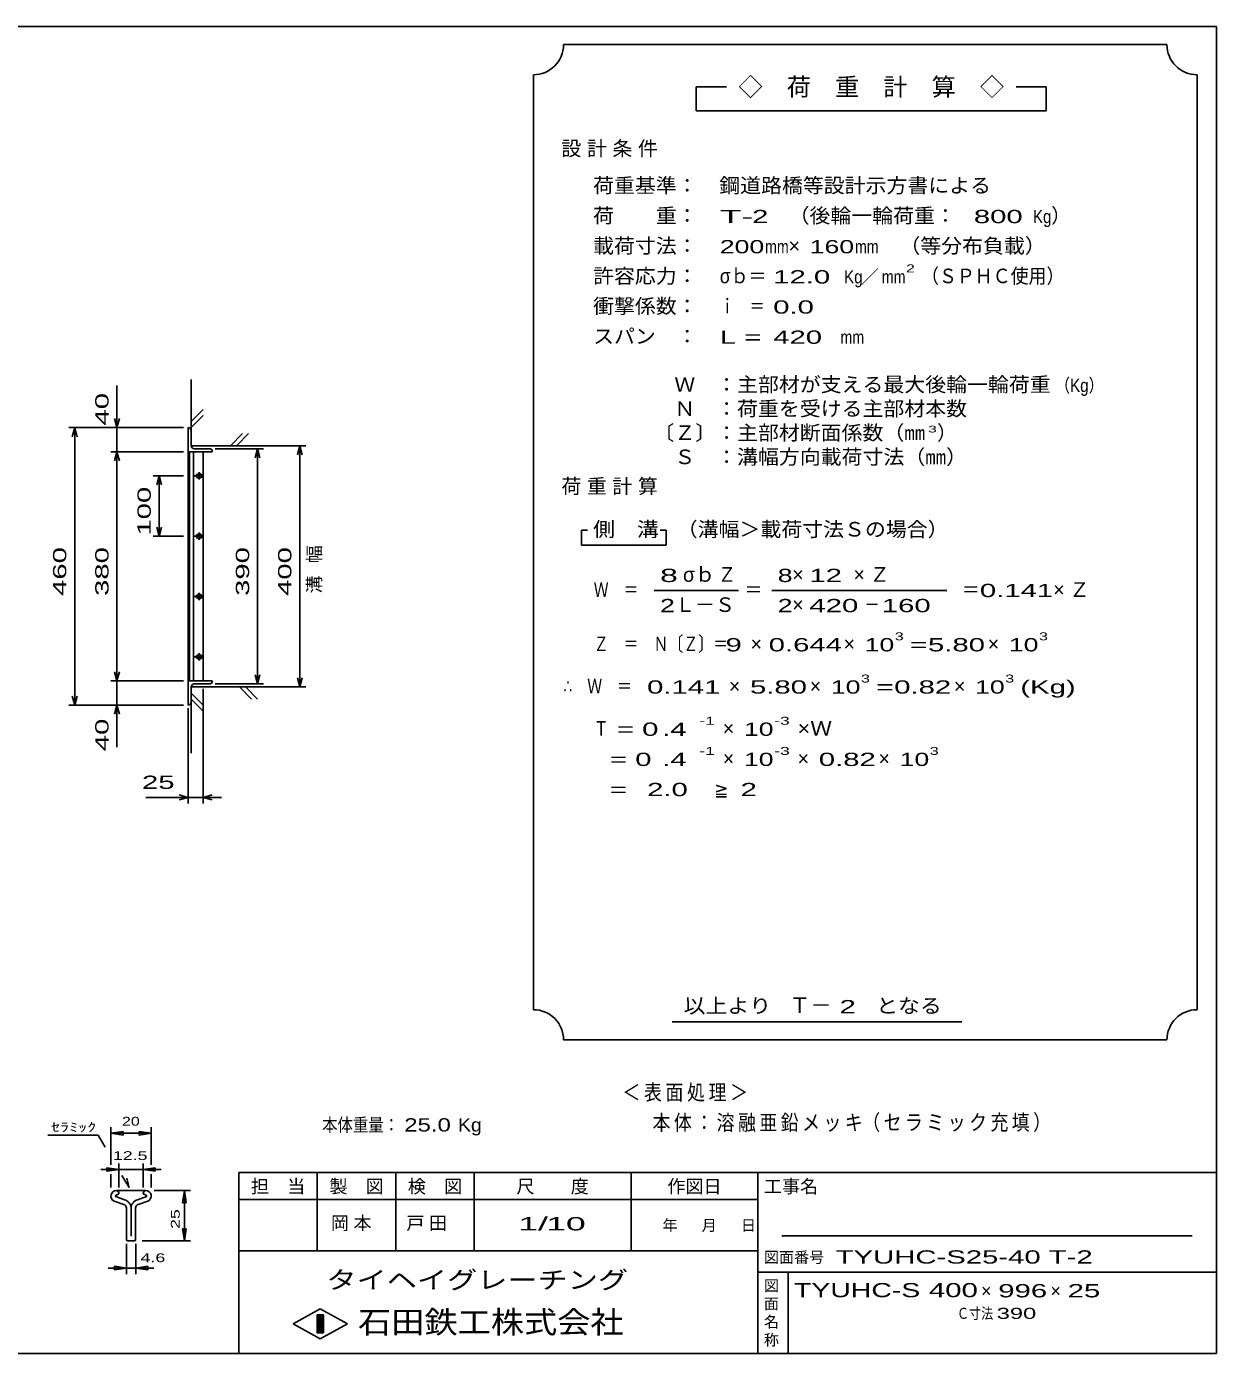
# Model space of a CAD drawing. Units: millimetres, scale not verified. Extents: x -1820 to 1731, y -1282 to 1054.
# Drawn here: x -241 to 1731, y -1146 to 1054 of the extents above; entities that cross this region are included whole.
import ezdxf
from ezdxf.enums import TextEntityAlignment as Align

# ---------------------------------------------------------------- set-up
doc = ezdxf.new("R2010")
doc.units = ezdxf.units.MM
doc.header["$LTSCALE"] = 10
for name, color, linetype, lineweight in [('0_2', 150, 'Continuous', 25), ('16', 3, 'Continuous', 25), ('22', 2, 'Continuous', 25), ('32', 4, 'Continuous', 25)]:
    doc.layers.add(name, color=color, linetype=linetype, lineweight=lineweight)
doc.styles.add('ベクトル', font='')
doc.styles.get('ベクトル').set_extended_font_data('ベクトル')

msp = doc.modelspace()

# ---------------------------------------------------------------- linework, layer by layer
at = {"layer": '0_2'}
for p, q in [((-1729, 1053.5), (1731, 1053.5)), ((1731, 1053.5), (1731, -1146.5)), ((1731, -846.5), (111, -846.5)), ((111, -846.5), (111, -1146.5)), ((241, -846.5), (241, -976.5)), ((371, -976.5), (371, -846.5)), ((501, -846.5), (501, -976.5)), ((761, -976.5), (761, -846.5)), ((971, -846.5), (971, -1146.5)), ((971, -891.5), (111, -891.5)), ((1691, -951.5), (1011, -951.5)), ((111, -976.5), (971, -976.5)), ((971, -1011.5), (1731, -1011.5)), ((1021, -1146.5), (1021, -1011.5)), ((201, -1097.5), (246, -1072.5)), ((246, -1072.5), (291, -1097.5)), ((246, -1122.5), (201, -1097.5)), ((241, -1082.5), (251, -1082.5)), ((241, -1112.5), (241, -1082.5)), ((241, -1082.5), (243, -1082.5)), ((243, -1082.5), (243, -1112.5)), ((245, -1112.5), (245, -1082.5)), ((245, -1082.5), (247, -1082.5)), ((291, -1097.5), (246, -1122.5)), ((247, -1082.5), (247, -1112.5)), ((249, -1112.5), (249, -1082.5)), ((249, -1082.5), (251, -1082.5)), ((251, -1082.5), (251, -1112.5)), ((251, -1082.5), (251, -1112.5)), ((251, -1112.5), (241, -1112.5)), ((243, -1112.5), (245, -1112.5)), ((247, -1112.5), (249, -1112.5)), ((1731, -1146.5), (-1729, -1146.5))]:
    msp.add_line(p, q, dxfattribs=at)
at = {"layer": '16'}
for p, q in [((27, 388.5), (27, 348.5)), ((32, 358.5), (32, 383.5)), ((62, 353.5), (37, 353.5)), ((27, 348.5), (67, 348.5)), ((27, 348.5), (27, -31.5)), ((52, 348.5), (27, 348.5)), ((29, 348.5), (29, -31.5)), ((36, -31.5), (36, 348.5)), ((52, -31.5), (52, 348.5)), ((37, 308.5), (53, 308.5)), ((47, 311.5), (43, 311.5)), ((45, 314.5), (45, 302.5)), ((43, 305.5), (47, 305.5)), ((37, 208.5), (53, 208.5)), ((47, 211.5), (43, 211.5)), ((43, 205.5), (47, 205.5)), ((45, 214.5), (45, 202.5)), ((47, 111.5), (43, 111.5)), ((45, 114.5), (45, 102.5)), ((37, 108.5), (53, 108.5)), ((43, 105.5), (47, 105.5)), ((37, 8.5), (53, 8.5)), ((47, 11.5), (43, 11.5)), ((43, 5.5), (47, 5.5)), ((45, 14.5), (45, 2.5)), ((27, -31.5), (67, -31.5)), ((27, -71.5), (27, -31.5)), ((27, -31.5), (52, -31.5)), ((32, -41.5), (32, -66.5)), ((62, -36.5), (37, -36.5))]:
    msp.add_line(p, q, dxfattribs=at)
for centre, radius, start, end in [((27, 383.5), 5, 0, 90), ((37, 358.5), 5, 180, 270), ((62, 348.5), 5, 0, 90), ((43, 308.5), 3, 90, 270), ((45, 308.5), 4, 46.6, 133.4), ((47, 308.5), 3, 270, 90), ((45, 308.5), 4, 226.6, 313.4), ((43, 208.5), 3, 90, 270), ((45, 208.5), 4, 46.6, 133.4), ((45, 208.5), 4, 226.6, 313.4), ((47, 208.5), 3, 270, 90), ((43, 108.5), 3, 90, 270), ((45, 108.5), 4, 46.6, 133.4), ((47, 108.5), 3, 270, 90), ((45, 108.5), 4, 226.6, 313.4), ((43, 8.5), 3, 90, 270), ((45, 8.5), 4, 46.6, 133.4), ((45, 8.5), 4, 226.6, 313.4), ((47, 8.5), 3, 270, 90), ((37, -41.5), 5, 90, 180), ((62, -31.5), 5, 270, 0), ((27, -66.5), 5, 270, 0)]:
    msp.add_arc(centre, radius, start, end, dxfattribs=at)
at = {"layer": '22', "color": 4}
for p, q in [((1649, 1023.5), (649, 1023.5)), ((599, 973.5), (599, -576.5)), ((1699, -576.5), (1699, 973.5)), ((919, 953.5), (869, 953.5)), ((869, 953.5), (869, 913.5)), ((1449, 953.5), (1399, 953.5)), ((1449, 913.5), (1449, 953.5)), ((869, 913.5), (1449, 913.5)), ((32, 358.5), (32, 468.5)), ((-91, 388.5), (-91, 458.5)), ((32, 398.5), (52, 418.5)), ((-91, 388.5), (-95, 403.5)), ((-87, 403.5), (-91, 388.5)), ((32, 388.5), (52, 408.5)), ((-171, 388.5), (19, 388.5)), ((-165, 373.5), (-161, 388.5)), ((-157, 373.5), (-161, 388.5)), ((-161, -71.5), (-161, 388.5)), ((19, 388.5), (-101, 388.5)), ((-91, 388.5), (-91, 348.5)), ((97, 358.5), (117, 378.5)), ((107, 358.5), (127, 378.5)), ((32, 358.5), (222, 358.5)), ((72, 353.5), (152, 353.5)), ((138, 338.5), (142, 353.5)), ((146, 338.5), (142, 353.5)), ((142, -36.5), (142, 353.5)), ((208, 343.5), (212, 358.5)), ((216, 343.5), (212, 358.5)), ((212, -41.5), (212, 358.5)), ((-101, 348.5), (19, 348.5)), ((-95, 333.5), (-91, 348.5)), ((-87, 333.5), (-91, 348.5)), ((-91, -31.5), (-91, 348.5)), ((19, 308.5), (-31, 308.5)), ((-21, 308.5), (-25, 293.5)), ((-17, 293.5), (-21, 308.5)), ((-21, 308.5), (-21, 208.5)), ((-21, 208.5), (-25, 223.5)), ((-17, 223.5), (-21, 208.5)), ((-31, 208.5), (19, 208.5)), ((689, 218.5), (679, 218.5)), ((679, 218.5), (679, 193.5)), ((819, 218.5), (809, 218.5)), ((819, 193.5), (819, 218.5)), ((679, 193.5), (819, 193.5)), ((799, 118.5), (939, 118.5)), ((994, 118.5), (1284, 118.5)), ((-91, -31.5), (-95, -16.5)), ((-91, -31.5), (-87, -16.5)), ((142, -36.5), (138, -21.5)), ((142, -36.5), (146, -21.5)), ((-101, -31.5), (19, -31.5)), ((-91, -71.5), (-91, -31.5)), ((32, -41.5), (222, -41.5)), ((32, -151.5), (32, -41.5)), ((72, -36.5), (152, -36.5)), ((132, -61.5), (112, -41.5)), ((142, -61.5), (122, -41.5)), ((212, -41.5), (208, -26.5)), ((212, -41.5), (216, -26.5)), ((-161, -71.5), (-165, -56.5)), ((-161, -71.5), (-157, -56.5)), ((52, -71.5), (32, -51.5)), ((52, -81.5), (32, -61.5)), ((52, -234.5), (52, -44.5)), ((-171, -71.5), (19, -71.5)), ((-101, -71.5), (19, -71.5)), ((-95, -86.5), (-91, -71.5)), ((-87, -86.5), (-91, -71.5)), ((-91, -141.5), (-91, -71.5)), ((27, -234.5), (27, -76.5)), ((-43, -224.5), (27, -224.5)), ((27, -224.5), (12, -220.5)), ((12, -228.5), (27, -224.5)), ((27, -224.5), (52, -224.5)), ((52, -224.5), (67, -220.5)), ((67, -228.5), (52, -224.5)), ((52, -224.5), (82, -224.5)), ((829, -596.5), (1309, -596.5)), ((649, -626.5), (1649, -626.5))]:
    msp.add_line(p, q, dxfattribs=at)
for centre, start, end in [((599, 1023.5), 270, 0), ((1699, 1023.5), 180, 270), ((599, -626.5), 0, 90), ((1699, -626.5), 90, 180)]:
    msp.add_arc(centre, 50, start, end, dxfattribs=at)
at = {"layer": '32'}
for p, q in [((-205.33, -784.5), (-122, -784.5)), ((-110.33, -804.5), (-122, -784.5)), ((-101, -833.5), (-101, -771.5)), ((-101, -781.5), (-81, -778.5)), ((-81, -784.5), (-101, -781.5)), ((-101, -781.5), (-34.33, -781.5)), ((-81, -784.5), (-81, -778.5)), ((-34.33, -781.5), (-54.33, -778.5)), ((-54.33, -784.5), (-54.33, -778.5)), ((-54.33, -784.5), (-34.33, -781.5)), ((-34.33, -833.5), (-34.33, -771.5)), ((-87.67, -871.5), (-87.67, -831.5)), ((-47.67, -831.5), (-47.67, -871.5)), ((-87.67, -841.5), (-117.67, -841.5)), ((-87.67, -841.5), (-107.67, -838.5)), ((-107.67, -838.5), (-107.67, -844.5)), ((-107.67, -844.5), (-87.67, -841.5)), ((-101, -871.5), (-101, -849.5)), ((-87.67, -841.5), (-47.67, -841.5)), ((-71, -871.5), (-82.67, -851.5)), ((-71, -871.5), (-74.67, -855.83)), ((-47.67, -841.5), (-27.67, -838.5)), ((-27.67, -844.5), (-47.67, -841.5)), ((-47.67, -841.5), (-17.67, -841.5)), ((-34.33, -871.5), (-34.33, -849.5)), ((-27.67, -838.5), (-27.67, -844.5)), ((-90.7, -876.5), (-43.87, -876.5)), ((-29.33, -876.5), (30.67, -876.5)), ((17.67, -896.5), (20.67, -876.5)), ((23.67, -896.5), (20.67, -876.5)), ((20.67, -959.83), (20.67, -876.5)), ((-95.6, -893.76), (-79.36, -899.46)), ((-78.66, -891.59), (-93.06, -886.53)), ((-92.53, -884.21), (-87.73, -881.88)), ((-87.73, -881.88), (-87.73, -881.11)), ((-42.34, -886.53), (-56.74, -891.59)), ((-56.04, -899.46), (-39.81, -893.76)), ((-47.67, -881.11), (-47.67, -881.88)), ((-47.67, -881.88), (-42.87, -884.21)), ((17.67, -896.5), (23.67, -896.5)), ((-75.37, -905.14), (-75.37, -957.54)), ((-67.67, -952.2), (-67.67, -905.3)), ((-60.03, -957.54), (-60.03, -905.14)), ((20.67, -959.83), (17.67, -939.83)), ((17.67, -939.83), (23.67, -939.83)), ((23.67, -939.83), (20.67, -959.83)), ((-75.33, -1014.83), (-75.33, -964.83)), ((-73.03, -959.87), (-62.37, -959.87)), ((-60, -1014.83), (-60, -964.83)), ((-49.33, -959.83), (30.67, -959.83)), ((-105.33, -1004.83), (-75.33, -1004.83)), ((-75.33, -1004.83), (-95.33, -1001.83)), ((-95.33, -1007.83), (-95.33, -1001.83)), ((-95.33, -1007.83), (-75.33, -1004.83)), ((-75.33, -1004.83), (-60, -1004.83)), ((-60, -1004.83), (-40, -1001.83)), ((-40, -1007.83), (-60, -1004.83)), ((-60, -1004.83), (-30, -1004.83)), ((-40, -1007.83), (-40, -1001.83))]:
    msp.add_line(p, q, dxfattribs=at)
for centre, radius, start, end in [((-92.03, -885.5), 9, 90.98, 246.68), ((-92.56, -881.32), 4.83, 2.5, 85.55), ((-42.84, -881.32), 4.83, 94.45, 177.5), ((-43.37, -885.5), 9, 293.32, 89.02002), ((-91.98, -885.55), 1.47, 111.91, 222.33), ((-81.36, -905.13), 6, 0, 70.58), ((-82.97, -906.31), 15.33, 3.78, 73.7), ((-52.44, -906.31), 15.33, 106.3, 176.22), ((-54.04, -905.13), 6, 109.42, 180), ((-43.42, -885.55), 1.47, 317.67, 68.08999), ((-73.03, -957.54), 2.33, 180, 270), ((-62.37, -957.54), 2.33, 270, 0)]:
    msp.add_arc(centre, radius, start, end, dxfattribs=at)

# ---------------------------------------------------------------- texts
at = {"layer": '0_2', "style": 'ベクトル'}
for s, height, p in [('担\u3000当', 21.99, (131, -869.5)), ('製\u3000図', 21.99, (261, -869.5)), ('検\u3000図', 21.99, (391, -869.5)), ('尺\u3000\u3000度', 21.99, (571, -869.5)), ('作図日', 21.99, (821, -869.5)), ('工事名', 21.99, (981, -869.5)), ('年', 18.33, (813, -934)), ('月', 18.33, (878, -934)), ('日', 18.33, (943, -934)), ('図面番号', 18.33, (981, -987)), ('図', 18.33, (981, -1034)), ('面', 18.33, (981, -1064)), ('名', 18.33, (981, -1094)), ('称', 18.33, (981, -1124))]:
    msp.add_text(s, height=height, dxfattribs=at).set_placement(p, align=Align.MIDDLE_LEFT)
at = {"layer": '0_2', "color": 222, "style": 'ベクトル'}
for s, height, width, p in [('タイヘイグレーチング', 29.33, 1.25, (256, -1024.5)), ('石田鉄工株式会社', 36.66, 1.1, (308.5, -1094.5))]:
    msp.add_text(s, height=height, dxfattribs=dict(at, width=width)).set_placement(p, align=Align.MIDDLE_LEFT)
at = {"layer": '22', "style": 'ベクトル'}
for s, height, p in [('◇\u3000荷\u3000重\u3000計\u3000算\u3000◇', 29.33, (939, 953.5)), ('）', 24.19, (1457, 740)), ('×', 24.19, (1022, 690)), ('／', 21.99, (1141.5, 638.5)), ('）', 24.19, (1268, 380)), ('σｂ', 24.19, (847, 145)), ('×', 24.19, (1028, 145)), ('Ｌ－Ｓ', 24.19, (834, 95)), ('×', 24.19, (1028, 95)), ('×', 24.19, (959, 30)), ('×', 24.19, (1113, 30)), ('×', 24.19, (1352, 30)), ('×', 24.19, (923, -40)), ('×', 24.19, (1057, -40)), ('×', 24.19, (1296, -40)), ('×', 24.19, (913, -110)), ('×', 24.19, (913, -160)), ('×', 24.19, (1037, -160)), ('×', 24.19, (1171, -160)), ('≧', 21.99, (899, -211.5)), ('Ｔ－', 25.66, (1023, -569)), ('×', 21.99, (1341, -1042.5)), ('×', 21.99, (1456, -1042.5))]:
    msp.add_text(s, height=height, dxfattribs=at).set_placement(p, align=Align.MIDDLE_LEFT)
for s, height, width, p in [('荷重基準：\u3000', 24.19, 1.05, (698, 790)), ('鋼道路橋等設計示方書による', 24.19, 1.05, (907, 790)), ('荷\u3000\u3000重：\u3000', 24.19, 1.05, (698, 740)), ('T-', 21.99, 2, (908, 738.5)), (' 2 ', 21.99, 1.65, (948, 738.5)), ('（後輪一輪荷重：', 24.19, 1.05, (1022, 740)), ('  800', 21.99, 1.65, (1302, 738.5)), ('Kg', 21.99, 0.85, (1427, 738.5)), ('載荷寸法：\u3000', 24.19, 1.05, (698, 690)), ('\u3000（等分布負載）', 24.19, 1.05, (1171, 690)), ('200', 21.99, 1.5, (908, 688.5)), ('mm', 21.99, 0.8, (983, 688.5)), ('160', 21.99, 1.5, (1057, 688.5)), ('mm', 21.99, 0.8, (1132, 688.5)), ('許容応力：\u3000', 24.19, 1.05, (698, 640)), ('σｂ＝', 24.19, 0.9, (908, 640)), (' 12.0', 21.99, 1.65, (983, 638.5)), ('Kg', 21.99, 0.85, (1114, 638.5)), ('mm', 21.99, 0.8, (1176.5, 638.5)), ('2', 13.2, 1.5, (1216.5, 652.5)), ('（ＳＰＨＣ使用）', 24.19, 0.9, (1241.5, 640)), ('衝撃係数：\u3000', 24.19, 1.05, (698, 590)), ('ｉ\u3000＝', 24.19, 0.75, (908, 590)), (' 0.0', 21.99, 1.65, (983, 588.5)), ('スパン\u3000：\u3000', 24.19, 1.05, (698, 540)), ('L =', 21.99, 1.65, (908, 538.5)), (' 420 ', 21.99, 1.65, (983, 538.5)), ('mm', 21.99, 0.8, (1108, 538.5)), ('\u3000Ｗ\u3000：主部材が支える最大後輪一輪荷重', 24.19, 1.05, (798, 460)), ('（Kg）', 21.99, 0.85, (1463, 458.5)), ('\u3000Ｎ\u3000：荷重を受ける主部材本数', 24.19, 1.05, (798, 420)), ('〔Ｚ〕：主部材断面係数（㎜', 24.19, 1.05, (798, 380)), ('3', 11, 1.8, (1253, 386)), ('\u3000Ｓ\u3000：溝幅方向載荷寸法（㎜）', 24.19, 1.05, (798, 340)), ('側\u3000溝', 24.19, 1.1, (698, 220)), ('\u3000（溝幅＞載荷寸法Ｓの場合）', 24.19, 1.05, (802, 220)), ('8', 21.99, 1.8, (809, 143.5)), ('Ｚ', 24.19, 0.9, (905, 145)), ('8', 21.99, 1.5, (1004, 143.5)), (' 12 ', 21.99, 1.65, (1043, 143.5)), ('Ｗ\u3000＝', 24.19, 0.75, (699, 120)), ('＝', 24.19, 0.9, (949, 120)), ('＝', 24.19, 0.9, (1309, 120)), ('0.141', 21.99, 1.65, (1339, 118.5)), ('2', 21.99, 1.5, (809, 93.5)), ('2', 21.99, 1.5, (1004, 93.5)), (' 420 ', 21.99, 1.65, (1043, 93.5)), ('－', 24.19, 0.75, (1148, 95)), (' 160 ', 21.99, 1.65, (1163, 93.5)), ('Ｚ\u3000＝\u3000Ｎ〔Ｚ〕＝', 24.19, 0.75, (699, 30)), ('3', 13.2, 1.5, (1198, 42.5)), ('3', 13.2, 1.5, (1437, 42.5)), (' 9 ', 21.99, 1.65, (904, 28.5)), ('0.644', 21.99, 1.65, (989, 28.5)), ('10', 21.99, 1.5, (1148, 28.5)), ('=', 21.99, 1.7, (1223, 28.5)), ('5.80', 21.99, 1.65, (1253, 28.5)), ('10', 21.99, 1.5, (1387, 28.5)), ('3', 13.2, 1.5, (1142, -27.5)), ('3', 13.2, 1.5, (1381, -27.5)), ('∴\u3000Ｗ\u3000＝', 24.19, 0.75, (649, -40)), (' 0.141', 21.99, 1.65, (774, -41.5)), ('5.80', 21.99, 1.65, (958, -41.5)), ('10', 21.99, 1.5, (1092, -41.5)), ('=', 21.99, 1.7, (1167, -41.5)), ('0.82', 21.99, 1.65, (1197, -41.5)), ('10', 21.99, 1.5, (1331, -41.5)), ('(Kg)', 21.99, 1.65, (1406, -41.5)), ('Ｔ', 24.19, 0.75, (699, -110)), (' = 0', 21.99, 1.65, (724, -111.5)), (' .4 ', 21.99, 1.65, (799, -111.5)), ('-1', 13.2, 1.65, (874, -97.5)), ('10', 21.99, 1.5, (948, -111.5)), ('-3', 13.2, 1.65, (998, -97.5)), ('×Ｗ', 24.19, 1.1, (1037, -110)), ('  = 0', 21.99, 1.65, (699, -161.5)), (' .4 ', 21.99, 1.65, (799, -161.5)), ('-1', 13.2, 1.65, (874, -147.5)), ('10', 21.99, 1.5, (948, -161.5)), ('-3', 13.2, 1.65, (998, -147.5)), ('0.82', 21.99, 1.65, (1072, -161.5)), ('10', 21.99, 1.5, (1206, -161.5)), ('3', 13.2, 1.5, (1256, -147.5)), (' 25 ', 21.99, 1.65, (-63, -199.5)), ('  =', 21.99, 1.65, (699, -211.5)), (' 2.0', 21.99, 1.65, (774, -211.5)), (' 2 ', 21.99, 1.65, (929, -211.5)), ('以上より\u3000', 24.19, 1.1, (848, -570)), (' 2 ', 21.99, 1.65, (1093, -571.5)), ('となる', 24.19, 1.1, (1167, -570)), ('本体重量：', 21.99, 0.85, (249, -767.5)), (' 25.0', 21.99, 1.35, (374, -767.5)), ('Kg', 21.99, 1.1, (474, -767.5)), ('1/', 21.99, 2, (574, -931.5)), (' 10 ', 21.99, 2, (604, -931.5)), ('TYUHC-S25-40 T-2                       ', 21.99, 1.65, (1100, -986.5)), ('TYUHC-S', 23.46, 1.5, (1031, -1041.5)), (' 400 ', 23.46, 1.55, (1241, -1041.5)), (' 996 ', 21.99, 1.65, (1356, -1042.5)), (' 25 ', 21.99, 1.65, (1471, -1042.5)), ('Ｃ寸法：', 18.33, 0.8, (1301, -1080)), (' 390 ', 18.33, 1.6, (1356, -1080))]:
    msp.add_text(s, height=height, dxfattribs=dict(at, width=width)).set_placement(p, align=Align.MIDDLE_LEFT)
at = {"layer": '22', "style": 'ベクトル', "width": 1.65}
for s, p in [(' 40 ', (-116, 378.5)), (' 100 ', (-46, 196)), (' 460 ', (-186, 96)), (' 380 ', (-116, 96)), (' 390 ', (117, 96)), (' 400 ', (187, 96)), (' 40 ', (-116, -161.5))]:
    msp.add_text(s, height=21.99, rotation=90, dxfattribs=at).set_placement(p, align=Align.MIDDLE_LEFT)
at = {"layer": '22', "attachment_point": 4, "style": 'ベクトル'}
for s, insert, char_height in [('\\T1.28;設計条件', (645.5, 850), 24.19), ('\\T1.28;荷重計算', (645.5, 290), 24.19), ('\\T1.42;×Ｚ', (1129.5, 145), 24.19), ('\\T1.42;×Ｚ', (1460.5, 120), 24.19), ('\\T1.2;\\W0.85;＜表面処理＞', (746.5, -715), 25.66), ('\\T1.19;\\W0.85;本体：溶融亜鉛メッキ', (796.5, -765), 25.66), ('\\T1.19;\\W0.85;（セラミック充填）', (1144, -765), 25.66), ('\\T1.25;岡本\u3000', (263.5, -931.5), 21.99), ('\\T1.25;戸田\u3000', (388.5, -931.5), 21.99)]:
    msp.add_mtext(s, dxfattribs=dict(at, insert=insert, char_height=char_height))
at = {"layer": '22', "insert": (237, 113.5), "char_height": 21.99, "attachment_point": 4, "rotation": 90, "style": 'ベクトル'}
msp.add_mtext('\\T1.67;溝幅', dxfattribs=at)
at = {"layer": '32', "color": 2, "style": 'ベクトル'}
for s, width, p in [('ｾﾗﾐｯｸ', 1.5, (-200.33, -771.5)), ('20', 1.35, (-82.67, -761.5)), ('12.5', 1.5, (-97.67, -818.5)), (' 4.6 ', 1.5, (-60, -987.83))]:
    msp.add_text(s, height=14.66, dxfattribs=dict(at, width=width)).set_placement(p, align=Align.MIDDLE_LEFT)
at = {"layer": '32', "color": 2, "style": 'ベクトル', "width": 1.5}
msp.add_text(' 25 ', height=14.66, rotation=90, dxfattribs=at).set_placement((5.67, -948.17), align=Align.MIDDLE_LEFT)

doc.saveas('drawing.dxf')
